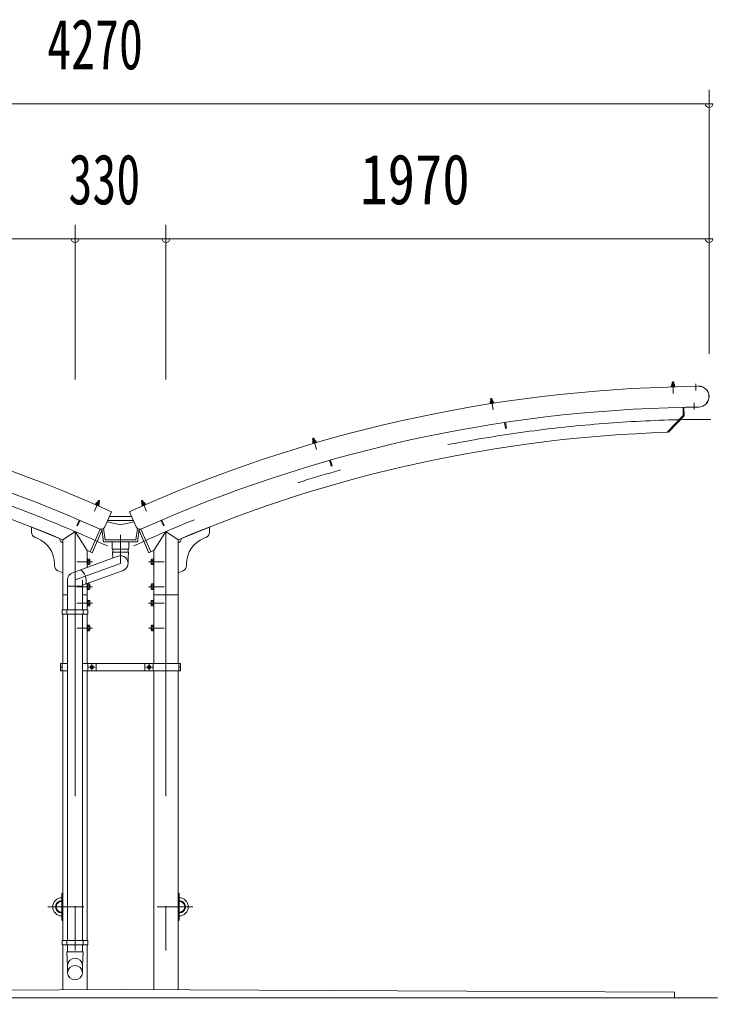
# Model space of a CAD drawing. Units: millimetres, scale not verified. Extents: x -31547 to 31550, y -14700 to 14700.
# Drawn here: x 7769 to 10299, y 3111 to 6678 of the extents above; entities that cross this region are included whole.
import ezdxf
from ezdxf.enums import TextEntityAlignment as Align

# ---------------------------------------------------------------- set-up
doc = ezdxf.new("R2010")
doc.units = ezdxf.units.MM
doc.header["$LTSCALE"] = 80
doc.linetypes.add('USER3', pattern=[24, 12, -5, 2, -5])
for name, color, linetype, lineweight in [('0-2_1-07BOLD', 7, 'Continuous', 18), ('0-3_1-27CENTER', 3, 'USER3', 18), ('0-4_1-47THIN', 4, 'Continuous', 18), ('0-5_1-57DIM', 3, 'Continuous', 18)]:
    doc.layers.add(name, color=color, linetype=linetype, lineweight=lineweight)
doc.styles.add('ＭＳ ゴシック', font='')
doc.styles.get('ＭＳ ゴシック').set_extended_font_data('MS Gothic')

msp = doc.modelspace()

# ---------------------------------------------------------------- linework, layer by layer
at = {"layer": '0-2_1-07BOLD'}
for p, q in [((10133.57, 5352.52), (10132.71, 5351.99)), ((10132.71, 5351.99), (10132.83, 5347.5)), ((10143.36, 5352.78), (10133.57, 5352.52)), ((10135.25, 5360.72), (10136.22, 5361.75)), ((10135.25, 5360.72), (10141.25, 5360.88)), ((10135.46, 5352.57), (10135.25, 5360.72)), ((10135.6, 5352.07), (10135.72, 5347.58)), ((10136.22, 5361.75), (10140.22, 5361.85)), ((10140.22, 5361.85), (10141.25, 5360.88)), ((10141.46, 5352.73), (10141.25, 5360.88)), ((10141.37, 5352.23), (10141.49, 5347.73)), ((10144.85, 5347.82), (10132.35, 5347.48)), ((10132.35, 5347.48), (10132.39, 5345.98)), ((10132.87, 5346), (10132.91, 5344.4)), ((10144.41, 5346.31), (10144.46, 5344.71)), ((10183.65, 5346.68), (10230.34, 5347.61)), ((10183.65, 5346.68), (10183.67, 5345.56)), ((10230.35, 5347.11), (10183.66, 5346.17)), ((9476.12, 5291.72), (9475.34, 5291.08)), ((9475.34, 5291.08), (9476.03, 5286.64)), ((9488.14, 5287.03), (9475.8, 5285.09)), ((9485.8, 5293.24), (9476.12, 5291.72)), ((9476.27, 5285.16), (9476.51, 5283.58)), ((9487.93, 5285.37), (9476.51, 5283.58)), ((9476.74, 5300.07), (9482.67, 5301)), ((9478, 5292.01), (9476.74, 5300.07)), ((9478.19, 5291.53), (9478.88, 5287.09)), ((9483.93, 5292.94), (9482.67, 5301)), ((9483.89, 5292.43), (9484.59, 5287.99)), ((9487.67, 5286.96), (9487.93, 5285.37)), ((9487.92, 5288.51), (9488.14, 5287.03)), ((10175.17, 5270.39), (10175.77, 5240.4)), ((10178.37, 5270.46), (10179, 5239.14)), ((10231.86, 5271.52), (10185.17, 5270.59)), ((10185.17, 5270.58), (10185.18, 5270.09)), ((10231.87, 5271.03), (10185.18, 5270.09)), ((9527.94, 5215.61), (9531.2, 5193.86)), ((9531.1, 5216.09), (9534.36, 5194.33)), ((10117.53, 5179.76), (10175.77, 5240.4)), ((10122.66, 5180.49), (10179, 5239.14)), ((9534.36, 5194.33), (9531.2, 5193.86)), ((10120.35, 5182.71), (10122.66, 5180.49)), ((8831.48, 5155.29), (8832.16, 5156.54)), ((8844.04, 5145.27), (8832.05, 5141.76)), ((8832.05, 5141.76), (8832.47, 5140.32)), ((8832.92, 5140.46), (8833.37, 5138.92)), ((8844.46, 5142.16), (8833.37, 5138.92)), ((8834.01, 5147.02), (8835.27, 5142.71)), ((8839.52, 5149.16), (8837.24, 5156.98)), ((8839.56, 5148.64), (8840.82, 5144.33)), ((8841.34, 5149.69), (8842.33, 5149.45)), ((8842.33, 5149.45), (8843.59, 5145.14)), ((8844.01, 5143.7), (8844.46, 5142.16)), ((8893.1, 5078.13), (8899.14, 5056.97)), ((8896.18, 5079), (8902.21, 5057.85)), ((8902.21, 5057.85), (8899.14, 5056.97)), ((8047.14, 4924.42), (8045.33, 4920.3)), ((8048.14, 4924.53), (8047.14, 4924.42)), ((8049.78, 4923.25), (8047.97, 4919.14)), ((8049.88, 4923.76), (8053.16, 4931.23)), ((8058.65, 4928.82), (8053.16, 4931.23)), ((8210.17, 4928.82), (8210.68, 4930.14)), ((8210.68, 4930.14), (8214.34, 4931.74)), ((8214.34, 4931.74), (8215.66, 4931.23)), ((8218.94, 4923.76), (8215.66, 4931.23)), ((8219.03, 4923.25), (8220.84, 4919.14)), ((8220.67, 4924.53), (8221.68, 4924.42)), ((8221.68, 4924.42), (8223.48, 4920.3)), ((8044.73, 4918.93), (8044.09, 4917.46)), ((8044.09, 4917.46), (8054.66, 4912.82)), ((8044.9, 4920.49), (8044.29, 4919.12)), ((8044.29, 4919.12), (8055.74, 4914.1)), ((8055.07, 4920.94), (8053.26, 4916.82)), ((8055.3, 4914.29), (8054.66, 4912.82)), ((8102.35, 4891.55), (8077.61, 4836.86)), ((8166.47, 4891.55), (8191.2, 4836.86)), ((8223.92, 4920.49), (8212.47, 4915.47)), ((8212.47, 4915.47), (8213.08, 4914.1)), ((8224.52, 4919.12), (8213.08, 4914.1)), ((8213.51, 4914.29), (8214.16, 4912.82)), ((8213.75, 4920.94), (8215.55, 4916.82)), ((8224.73, 4917.46), (8214.16, 4912.82)), ((8223.92, 4920.49), (8224.52, 4919.12)), ((8224.09, 4918.93), (8224.73, 4917.46)), ((7984.68, 4861.47), (7975.98, 4841.26)), ((7987.62, 4860.21), (7978.91, 4840)), ((8085.67, 4854.67), (8134.41, 4843.4)), ((8087.99, 4859.79), (8180.83, 4859.79)), ((8094.77, 4874.79), (8174.04, 4874.79)), ((8183.14, 4854.67), (8134.41, 4843.4)), ((8281.2, 4860.21), (8289.9, 4840)), ((8284.14, 4861.47), (8292.84, 4841.26)), ((7811.95, 4835.77), (7924.86, 4790.12)), ((7811.95, 4835.77), (7811.95, 4816.9)), ((7969.41, 4819.54), (7924.86, 4790.12)), ((8013.96, 4751.36), (7969.41, 4819.54)), ((7975.98, 4841.26), (7978.91, 4840)), ((8060.43, 4828.66), (8024.85, 4745.99)), ((8066.99, 4823.66), (8032.99, 4744.66)), ((8060.43, 4828.66), (8065.94, 4826.29)), ((8072.39, 4782.49), (8066.29, 4828.22)), ((8078.79, 4789.79), (8073.25, 4831.27)), ((8190.03, 4789.79), (8195.57, 4831.27)), ((8201.83, 4823.66), (8235.83, 4744.66)), ((8208.39, 4828.66), (8202.88, 4826.29)), ((8254.85, 4751.36), (8299.41, 4819.54)), ((8292.84, 4841.26), (8289.9, 4840)), ((8299.41, 4819.54), (8343.96, 4790.12)), ((8456.87, 4835.78), (8343.96, 4790.12)), ((8456.87, 4835.78), (8456.87, 4816.91)), ((7824.45, 4798.36), (7832.34, 4795.16)), ((7924.86, 4790.12), (7924.86, 4535.54)), ((8078.78, 4789.79), (8190.03, 4789.79)), ((8104.41, 4782.49), (8104.41, 4755.49)), ((8164.41, 4782.49), (8164.41, 4755.49)), ((8343.96, 4790.12), (8343.96, 4340.54)), ((8444.37, 4798.36), (8436.48, 4795.16)), ((8013.96, 4751.36), (8013.96, 4689.54)), ((8024.85, 4745.99), (8030.36, 4743.62)), ((8104.41, 4755.49), (8164.41, 4755.49)), ((8104.9, 4745.37), (8163.91, 4745.37)), ((8104.9, 4745.37), (8106.91, 4723.37)), ((8106.9, 4755.49), (8106.9, 4745.37)), ((8161.91, 4755.49), (8161.91, 4745.37)), ((8254.85, 4751.36), (8254.85, 4340.54)), ((7960, 4669.89), (8125, 4729.96)), ((8015.96, 4720.04), (8013.96, 4720.04)), ((8015.96, 4720.04), (8015.96, 4699.04)), ((8022.05, 4719.35), (8015.96, 4719.35)), ((8022.05, 4714.45), (8015.96, 4714.45)), ((8022.96, 4717.79), (8022.05, 4719.35)), ((8245.86, 4717.79), (8245.86, 4701.29)), ((8246.76, 4714.45), (8252.86, 4714.45)), ((8252.86, 4720.04), (8254.85, 4720.04)), ((7894.86, 4702.45), (7894.86, 4695.74)), ((7907.36, 4677.19), (7924.86, 4670.12)), ((7996.9, 4624.81), (8143.81, 4678.27)), ((8015.96, 4699.04), (8013.96, 4699.04)), ((8022.05, 4704.63), (8015.96, 4704.63)), ((8245.86, 4701.29), (8246.76, 4699.73)), ((8246.76, 4704.63), (8252.86, 4704.63)), ((8246.76, 4699.73), (8252.86, 4699.73)), ((8361.45, 4677.19), (8343.96, 4670.12)), ((8373.96, 4702.45), (8373.96, 4695.74)), ((7941.91, 4535.54), (7941.91, 4644.05)), ((7996.9, 4644.05), (7996.9, 4535.54)), ((7941.9, 4621.6), (7996.9, 4621.6)), ((8013.96, 4631.02), (8013.96, 4535.54)), ((8015.96, 4630.04), (8013.96, 4630.04)), ((8015.96, 4609.04), (8013.96, 4609.04)), ((8015.96, 4630.04), (8015.96, 4609.04)), ((8022.05, 4629.35), (8015.96, 4629.35)), ((8022.05, 4624.45), (8015.96, 4624.45)), ((8022.05, 4614.64), (8015.96, 4614.64)), ((8022.96, 4627.79), (8022.05, 4629.35)), ((8245.86, 4627.79), (8245.86, 4611.29)), ((8245.86, 4611.29), (8246.76, 4609.72)), ((8246.76, 4624.45), (8252.86, 4624.45)), ((8246.76, 4614.64), (8252.86, 4614.64)), ((8246.76, 4609.72), (8252.86, 4609.72)), ((8252.86, 4630.04), (8254.85, 4630.04)), ((7924.86, 4589.54), (7941.91, 4589.54)), ((7996.9, 4589.54), (8013.96, 4589.54)), ((8022.05, 4569.36), (8015.96, 4569.36)), ((8022.96, 4567.79), (8022.05, 4569.36)), ((8022.96, 4551.29), (8022.96, 4567.79)), ((8252.86, 4570.04), (8254.85, 4570.04)), ((8252.86, 4549.04), (8252.86, 4570.04)), ((8343.96, 4589.54), (8254.85, 4589.54)), ((7923.26, 4535.54), (8013.96, 4535.54)), ((7940.3, 4535.54), (7940.3, 4519.54)), ((7998.5, 4535.54), (7998.5, 4519.54)), ((8015.96, 4549.04), (8013.96, 4549.04)), ((8015.56, 4535.54), (8015.56, 4519.54)), ((8022.05, 4564.45), (8015.96, 4564.45)), ((8022.05, 4554.63), (8015.96, 4554.63)), ((8245.86, 4551.29), (8246.76, 4549.72)), ((8246.76, 4564.45), (8252.86, 4564.45)), ((8246.76, 4554.63), (8252.86, 4554.63)), ((8246.76, 4549.72), (8252.86, 4549.72)), ((8252.86, 4549.04), (8254.85, 4549.04)), ((7924.86, 4519.54), (7924.86, 4340.54)), ((7941.91, 4519.54), (7941.91, 3335.54)), ((7996.91, 3335.54), (7996.91, 4519.54)), ((8013.96, 4340.54), (8013.96, 4519.54)), ((8015.96, 4480.04), (8013.96, 4480.04)), ((8015.96, 4459.04), (8013.96, 4459.04)), ((8015.96, 4459.04), (8015.96, 4480.04)), ((8022.05, 4474.45), (8015.96, 4474.45)), ((8022.05, 4464.63), (8015.96, 4464.63)), ((8022.05, 4459.73), (8015.96, 4459.73)), ((8022.96, 4461.29), (8022.05, 4459.73)), ((8245.86, 4461.29), (8246.76, 4459.73)), ((8246.76, 4474.45), (8252.86, 4474.45)), ((8246.76, 4464.63), (8252.86, 4464.63)), ((8246.76, 4459.73), (8252.86, 4459.73)), ((8252.86, 4459.04), (8252.86, 4480.04)), ((8252.86, 4480.04), (8254.85, 4480.04)), ((8252.86, 4459.04), (8254.85, 4459.04)), ((7917.16, 4340.54), (7941.91, 4340.54)), ((7917.16, 4327.54), (7923.26, 4327.54)), ((7923.26, 4340.54), (7923.26, 4314.54)), ((8351.65, 4340.54), (7996.91, 4340.54)), ((8015.56, 4340.54), (8015.56, 4314.54)), ((8025.43, 4330.43), (8030.43, 4333.31)), ((8025.43, 4330.43), (8025.43, 4324.65)), ((8030.43, 4333.31), (8035.43, 4330.43)), ((8035.43, 4330.43), (8035.43, 4324.65)), ((8045.56, 4340.54), (8045.56, 4314.54)), ((8223.26, 4340.54), (8223.26, 4314.54)), ((8238.38, 4333.31), (8233.38, 4330.43)), ((8233.38, 4330.43), (8233.38, 4324.65)), ((8243.38, 4330.43), (8238.38, 4333.31)), ((8253.26, 4340.54), (8253.26, 4314.54)), ((8345.56, 4340.54), (8345.56, 4314.54)), ((8351.65, 4327.54), (8345.56, 4327.54)), ((8351.65, 4340.54), (8351.65, 4314.54)), ((7924.86, 4314.54), (7924.86, 3335.54)), ((8351.65, 4314.54), (7996.91, 4314.54)), ((8013.96, 3335.54), (8013.96, 4314.54)), ((8254.85, 4314.54), (8254.85, 3156.94)), ((8343.96, 4314.54), (8343.96, 3156.5)), ((7921.41, 3490.54), (7924.86, 3490.54)), ((8347.41, 3490.54), (8343.96, 3490.54)), ((7921.41, 3424.54), (7924.86, 3424.54)), ((8347.41, 3424.54), (8343.96, 3424.54)), ((7923.26, 3335.54), (7923.26, 3319.54)), ((7923.26, 3319.54), (8015.56, 3319.54)), ((7924.86, 3319.54), (7924.86, 3156.14)), ((7940.3, 3335.54), (7940.3, 3319.54)), ((7941.9, 3294.08), (7941.9, 3319.54)), ((7996.9, 3294.08), (7996.9, 3319.54)), ((7998.5, 3335.54), (7998.5, 3319.54)), ((8013.96, 3319.54), (8013.96, 3156.56)), ((7939.9, 3294.08), (7941.91, 3244.42)), ((7998.9, 3294.08), (7939.9, 3294.08)), ((7996.9, 3244.42), (7998.9, 3294.08)), ((7941.91, 3244.42), (7941.91, 3218.57)), ((7996.9, 3218.57), (7996.9, 3244.42)), ((8134.41, 3157.54), (6124.41, 3147.54)), ((8134.41, 3157.54), (10144.41, 3147.54)), ((10144.41, 3127.54), (10144.41, 3147.54)), ((5969.41, 3127.54), (10299.41, 3127.54))]:
    msp.add_line(p, q, dxfattribs=at)
for points in [[(10143.36, 5352.78), (10144.25, 5352.3), (10144.37, 5347.81)], [(10144.85, 5347.82), (10144.89, 5346.32), (10132.39, 5345.98)], [(9487.92, 5288.51), (9475.56, 5286.57), (9475.8, 5285.09)], [(9476.74, 5300.07), (9477.57, 5301.21), (9481.52, 5301.83), (9482.67, 5301)], [(9485.8, 5293.24), (9486.74, 5292.88), (9487.44, 5288.43)], [(8841.34, 5149.69), (8831.94, 5146.94), (8831.25, 5146.21), (8832.51, 5141.9)], [(8833.76, 5147.47), (8831.48, 5155.29), (8837.24, 5156.98)], [(8832.16, 5156.54), (8835.99, 5157.66), (8837.24, 5156.98)], [(8844.04, 5145.27), (8844.46, 5143.84), (8832.47, 5140.32)], [(8048.14, 4924.53), (8057.12, 4920.59), (8057.71, 4919.78), (8055.91, 4915.66)], [(8055.37, 4921.35), (8058.65, 4928.82), (8058.13, 4930.14), (8054.47, 4931.74), (8053.16, 4931.23)], [(8213.44, 4921.35), (8210.17, 4928.82), (8215.66, 4931.23)], [(8220.67, 4924.53), (8211.7, 4920.59), (8211.11, 4919.78), (8212.91, 4915.66)], [(8044.9, 4920.49), (8056.34, 4915.47), (8055.74, 4914.1)], [(8072.39, 4782.49), (8196.42, 4782.49), (8202.53, 4828.22)], [(8208.39, 4828.66), (8243.96, 4745.99), (8238.46, 4743.62)], [(8161.91, 4704.12), (8161.91, 4723.38), (8163.91, 4745.37)], [(8022.96, 4717.79), (8022.96, 4701.29), (8022.05, 4699.73), (8015.96, 4699.73)], [(8245.86, 4717.79), (8246.76, 4719.35), (8252.86, 4719.35)], [(8252.86, 4720.04), (8252.86, 4699.04), (8254.85, 4699.04)], [(8022.96, 4627.79), (8022.96, 4611.29), (8022.05, 4609.72), (8015.96, 4609.72)], [(8245.86, 4627.79), (8246.76, 4629.35), (8252.86, 4629.35)], [(8252.86, 4630.04), (8252.86, 4609.04), (8254.85, 4609.04)], [(8015.96, 4549.04), (8015.96, 4570.04), (8013.96, 4570.04)], [(8245.86, 4551.29), (8245.86, 4567.79), (8246.76, 4569.36), (8252.86, 4569.36)], [(7923.26, 4535.54), (7923.26, 4519.54), (8015.56, 4519.54)], [(8022.96, 4551.29), (8022.05, 4549.72), (8015.96, 4549.72)], [(8022.96, 4461.29), (8022.96, 4477.79), (8022.05, 4479.36), (8015.96, 4479.36)], [(8245.86, 4461.29), (8245.86, 4477.79), (8246.76, 4479.36), (8252.86, 4479.36)], [(7917.16, 4340.54), (7917.16, 4314.54), (7941.91, 4314.54)], [(8025.43, 4324.65), (8030.43, 4321.77), (8035.43, 4324.65)], [(8243.38, 4330.43), (8243.38, 4324.65), (8238.38, 4321.77), (8233.38, 4324.65)], [(7923.26, 3335.54), (8015.56, 3335.54), (8015.56, 3319.54)]]:
    msp.add_lwpolyline(points, dxfattribs=at)
for centre, radius in [((8030.43, 4327.54), 6.25), ((8030.43, 4327.54), 4.9), ((8238.38, 4327.54), 6.25), ((8238.38, 4327.54), 4.9)]:
    msp.add_circle(centre, radius, dxfattribs=at)
for centre, radius, start, end in [((10134.2, 5350.22), 2.32, 52.99149, 91.53772), ((10138.7, 5344.15), 8.51, 71.70639, 111.36684), ((10142.86, 5350.45), 2.32, 91.53772, 130.06915), ((5992.75, 226.85), 5119.55, 65.66528, 88.9659), ((10276.06, 226.85), 5119.55, 91.0341, 114.33472), ((10231.1, 5309.32), 38.3, 271.146, 91.146), ((10231.1, 5309.32), 37.8, 271.146, 91.146), ((9477.04, 5289.52), 2.32, 60.37416, 98.92039), ((9482.28, 5284.07), 8.51, 79.08907, 118.74951), ((9485.6, 5290.86), 2.32, 98.92039, 137.45183), ((5992.75, 226.85), 5044.55, 65.80466, 88.96758), ((10276.06, 226.85), 5044.55, 91.03242, 114.19534), ((5992.75, 226.85), 4955.45, 67.05199, 88.16658), ((10276.06, 226.85), 4955.45, 91.83342, 112.94801), ((8833.14, 5144.88), 2.32, 67.75682, 106.30305), ((8839.03, 5140.15), 8.51, 86.47173, 126.13219), ((8841.45, 5147.31), 2.32, 106.30305, 144.8345), ((8047.73, 4922.18), 2.32, 27.78282, 66.31427), ((8049.21, 4914.77), 8.51, 46.48515, 86.1456), ((8219.61, 4914.77), 8.51, 93.8544, 133.51485), ((8221.09, 4922.18), 2.32, 113.68573, 152.21718), ((8055.66, 4918.7), 2.32, 66.31427, 104.8605), ((8213.15, 4918.7), 2.32, 75.1395, 113.68573), ((7831.95, 4816.9), 20, 180, 247.98738), ((8063.95, 4843.04), 15, 245.66849, 335.66833), ((8065.15, 4824.45), 2, 336.71333, 66.71333), ((8204.87, 4843.04), 15, 204.33167, 294.33151), ((8203.66, 4824.45), 2, 113.28667, 203.28667), ((8436.87, 4816.91), 20, 292.01262, 0), ((7794.86, 4702.45), 100, 0, 67.98738), ((7924.86, 4790.12), 10, 157.98738, 270), ((8343.96, 4790.12), 10, 270, 22.01262), ((8473.96, 4702.45), 100, 112.01262, 180), ((5992.75, 226.85), 4955.45, 65.78831, 65.92853), ((8031.15, 4745.46), 2, 246.71333, 336.71333), ((8237.67, 4745.46), 2, 203.28667, 293.28667), ((10276.06, 226.85), 4955.45, 114.07147, 114.21169), ((8019.17, 4716.9), 3.78, 319.57169, 0), ((8009.18, 4709.54), 13.78, 339.1357, 20.8643), ((8134.41, 4704.12), 27.5, 289.99896, 110.00061), ((8259.63, 4709.54), 13.78, 159.1357, 200.8643), ((8249.64, 4716.9), 3.78, 180, 220.42831), ((7914.86, 4695.74), 20, 180, 247.98738), ((7965.61, 4642.67), 44.27, 341.60916, 58.39587), ((8019.17, 4702.18), 3.78, 0, 40.43115), ((8249.64, 4702.18), 3.78, 139.56885, 180), ((8353.96, 4695.74), 20, 292.01262, 0), ((7969.41, 4644.05), 27.5, 110.0018, 180), ((8019.17, 4626.9), 3.78, 319.57169, 0), ((8019.17, 4612.18), 3.78, 0, 40.43115), ((8009.18, 4619.54), 13.78, 339.1357, 20.8643), ((8259.63, 4619.54), 13.78, 159.1357, 200.8643), ((8249.64, 4626.9), 3.78, 180, 220.42831), ((8249.64, 4612.18), 3.78, 139.56885, 180), ((8019.17, 4566.9), 3.78, 319.56883, 0), ((8249.64, 4566.9), 3.78, 180, 220.43117), ((8019.17, 4552.18), 3.78, 0, 40.4283), ((8009.18, 4559.54), 13.78, 339.13568, 20.86429), ((8259.63, 4559.54), 13.78, 159.13571, 200.86432), ((8249.64, 4552.18), 3.78, 139.5717, 180), ((8019.17, 4476.9), 3.78, 319.56883, 0), ((8019.17, 4462.18), 3.78, 0, 40.4283), ((8009.18, 4469.54), 13.78, 339.13568, 20.86429), ((8259.63, 4469.54), 13.78, 159.13571, 200.86432), ((8249.64, 4476.9), 3.78, 180, 220.43117), ((8249.64, 4462.18), 3.78, 139.5717, 180), ((7921.41, 3457.54), 33, 90, 270), ((7921.41, 3457.54), 22.5, 81.18303, 278.81697), ((7920.26, 3457.54), 21.35, 77.56236, 282.43764), ((7920.26, 3457.54), 19.05, 76.03204, 283.96796), ((8348.55, 3457.54), 21.35, 257.56236, 102.43764), ((8348.55, 3457.54), 19.05, 256.03204, 103.96796), ((8347.41, 3457.54), 22.5, 261.18303, 98.81697), ((8347.41, 3457.54), 33, 270, 90), ((7969.41, 3243.44), 27.55, 3.55867, 176.44133), ((7969.41, 3216.86), 27.55, 3.55867, 176.44133), ((7969.41, 3220.28), 27.55, 183.56303, 356.43697)]:
    msp.add_arc(centre, radius, start, end, dxfattribs=at)
at = {"layer": '0-3_1-27CENTER'}
for p, q in [((10138.15, 5364.55), (10139.31, 5321.04)), ((10221.47, 5356.03), (10221.97, 5331.04)), ((9479.12, 5304.23), (9485.87, 5261.24)), ((10215.35, 5262.09), (10214.85, 5287.08)), ((8833.3, 5159.74), (8845.52, 5117.96)), ((8057.41, 4933.46), (8039.92, 4893.6)), ((8211.41, 4933.46), (8228.89, 4893.6)), ((7969.41, 4819.54), (7969.41, 2998.86)), ((8299.41, 4819.54), (8299.41, 2998.86)), ((8134.41, 4808.09), (8134.41, 4704.11)), ((8032.96, 4709.54), (7975.96, 4709.54)), ((8235.86, 4709.54), (8292.86, 4709.54)), ((7969.41, 4644.05), (8134.41, 4704.11)), ((8032.96, 4619.54), (7975.96, 4619.54)), ((8235.86, 4619.54), (8292.86, 4619.54)), ((8032.96, 4559.54), (7975.96, 4559.54)), ((8235.86, 4559.54), (8292.86, 4559.54)), ((8032.96, 4469.54), (7975.96, 4469.54)), ((8235.86, 4469.54), (8292.86, 4469.54)), ((8017.93, 4327.54), (8042.94, 4327.54)), ((8030.43, 4340.04), (8030.43, 4315.04)), ((8250.88, 4327.54), (8225.88, 4327.54)), ((8238.38, 4340.04), (8238.38, 4315.04)), ((7921.41, 3507.54), (7921.41, 3407.54)), ((8347.41, 3507.54), (8347.41, 3407.54)), ((7871.41, 3457.54), (8001.41, 3457.54)), ((8397.4, 3457.54), (8267.41, 3457.54))]:
    msp.add_line(p, q, dxfattribs=at)
for centre, start, end in [((5992.75, 226.85), 65.24121, 90), ((10276.06, 226.85), 90, 114.75879)]:
    msp.add_arc(centre, 5000, start, end, dxfattribs=at)
at = {"layer": '0-4_1-47THIN'}
for p, q in [((10136.27, 5352.59), (10136.03, 5361.53)), ((10140.66, 5352.71), (10140.42, 5361.66)), ((9478.79, 5292.14), (9477.4, 5300.98)), ((9483.14, 5292.82), (9481.75, 5301.66)), ((8834.53, 5147.7), (8832.02, 5156.29)), ((8838.75, 5148.94), (8836.24, 5157.53)), ((8050.61, 4923.44), (8054.21, 4931.64)), ((8054.64, 4921.67), (8058.23, 4929.87)), ((8214.17, 4921.67), (8210.58, 4929.87)), ((8218.2, 4923.44), (8214.61, 4931.64))]:
    msp.add_line(p, q, dxfattribs=at)
at = {"layer": '0-5_1-57DIM'}
for p, q in [((10269.41, 5464.7), (10269.41, 6422.54)), ((5999.41, 6372.54), (10269.41, 6372.54)), ((10283.41, 6372.54), (10255.41, 6372.54)), ((7969.41, 5371.54), (7969.41, 5932.54)), ((8299.41, 5371.54), (8299.41, 5932.54)), ((5999.41, 5882.54), (10269.41, 5882.54)), ((7983.41, 5882.54), (7955.41, 5882.54)), ((8313.41, 5882.54), (8285.41, 5882.54)), ((10283.41, 5882.54), (10255.41, 5882.54))]:
    msp.add_line(p, q, dxfattribs=at)
for centre in [(10269.41, 6372.54), (7969.41, 5882.54), (8299.41, 5882.54), (10269.41, 5882.54)]:
    msp.add_arc(centre, 14, 180, 0, dxfattribs=at)

# ---------------------------------------------------------------- texts
at = {"layer": '0-5_1-57DIM', "color": 7, "style": 'ＭＳ ゴシック'}
for s, width, p in [('4270', 0.7, (7868.34, 6442.54)), ('330', 0.7, (7945.65, 5952.54)), ('1970', 0.8, (9004.14, 5952.54))]:
    msp.add_text(s, height=182.3, dxfattribs=dict(at, width=width)).set_placement(p, align=Align.BOTTOM_LEFT)

doc.saveas('drawing.dxf')
